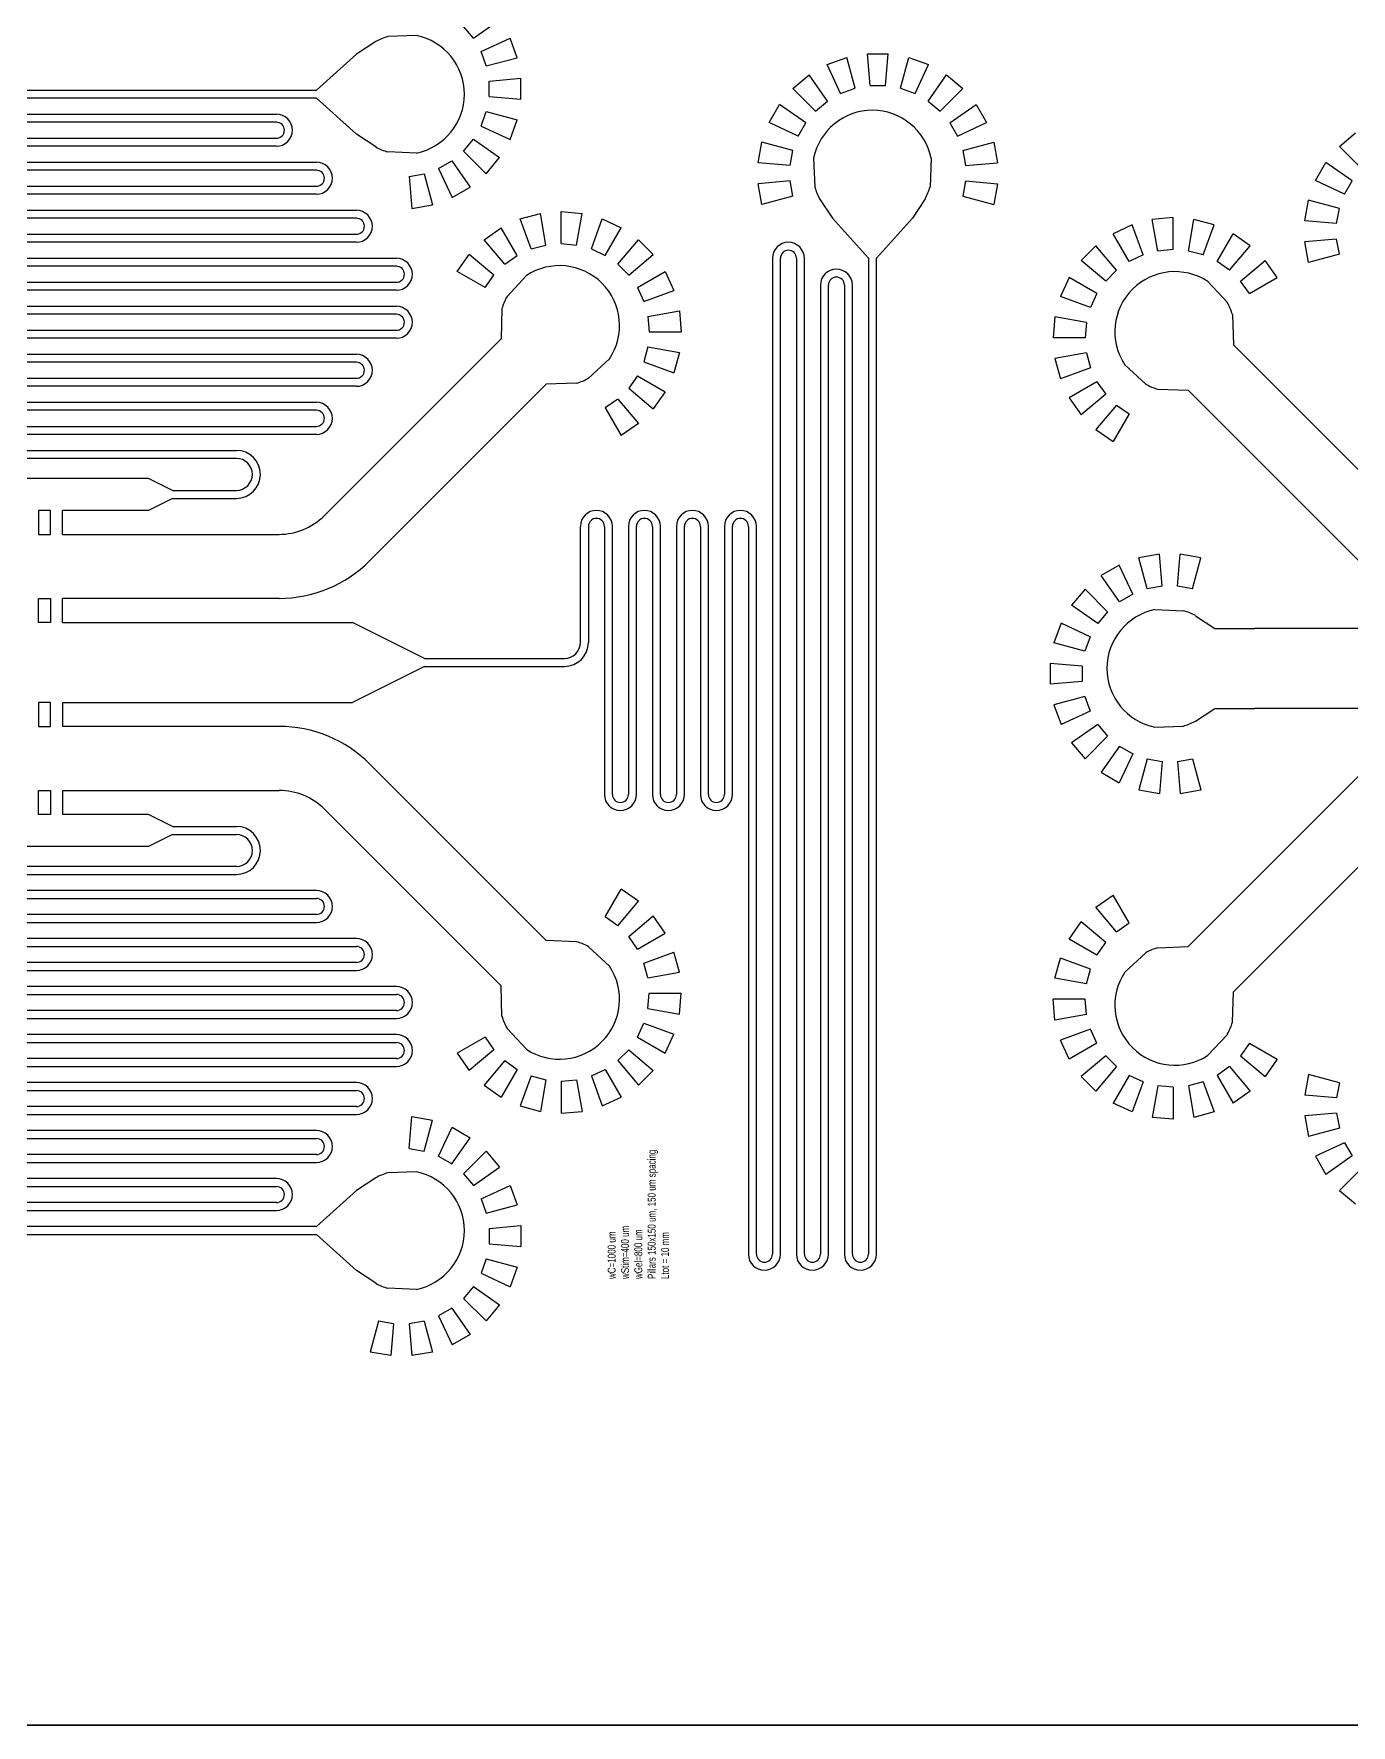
# Model space of a CAD drawing. Extents: x 5000 to 155000, y 156735 to 206735.
# Drawn here: x 116242 to 132709, y 156735 to 177871 of the extents above; entities that cross this region are included whole.
import ezdxf

# ---------------------------------------------------------------- set-up
doc = ezdxf.new("R2010")
doc.units = 0
doc.layers.get('0').update_dxf_attribs({"linetype": 'CONTINUOUS'})
doc.styles.get("Standard").update_dxf_attribs({"font": 'txt', "width": 0.75})

# ---------------------------------------------------------------- blocks, each defined once
blk = doc.blocks.new('CellMigrationFlush_Res100umX10cm_WC1000umWS400umPillarSp150um')
for p, q in [((-3727, 18780), (-3491, 18890)), ((-3354, 18514), (-3491, 18890)), ((-3238, 18958), (-2977, 18981)), ((-3168, 18564), (-3238, 18958)), ((-2977, 18581), (-2977, 18981)), ((-2786, 18564), (-2717, 18958)), ((-2717, 18958), (-2464, 18890)), ((-2601, 18514), (-2464, 18890)), ((699, 18970), (453, 18881)), ((622, 18518), (453, 18881)), ((803, 18584), (699, 18970)), ((991, 18617), (957, 19016)), ((1218, 19016), (957, 19016)), ((1183, 18617), (1218, 19016)), ((1372, 18584), (1476, 18970)), ((1721, 18881), (1476, 18970)), ((1552, 18518), (1721, 18881)), ((5028, 18958), (4776, 18890)), ((4913, 18514), (4776, 18890)), ((5098, 18564), (5028, 18958)), ((5289, 18581), (5289, 18981)), ((5549, 18958), (5289, 18981)), ((5480, 18564), (5549, 18958)), ((5665, 18514), (5802, 18890)), ((6039, 18780), (5802, 18890)), ((-4127, 18445), (-3942, 18630)), ((-3685, 18323), (-3942, 18630)), ((-3527, 18433), (-3727, 18780)), ((-2427, 18433), (-2227, 18780)), ((-2270, 18323), (-2013, 18630)), ((-2227, 18780), (-2013, 18630)), ((227, 18750), (27, 18582)), ((456, 18423), (227, 18750)), ((1183, 18617), (991, 18617)), ((1718, 18423), (1948, 18750)), ((2148, 18582), (1948, 18750)), ((4539, 18780), (4325, 18630)), ((4582, 18323), (4325, 18630)), ((4739, 18433), (4539, 18780)), ((5839, 18433), (6039, 18780)), ((5996, 18323), (6253, 18630)), ((6438, 18445), (6253, 18630)), ((-3820, 18188), (-4127, 18445)), ((-3527, 18433), (-3354, 18514)), ((-3168, 18564), (-2977, 18581)), ((-2786, 18564), (-2601, 18514)), ((-2427, 18433), (-2270, 18323)), ((-2135, 18188), (-1828, 18445)), ((-1828, 18445), (-1678, 18231)), ((309, 18299), (27, 18582)), ((456, 18423), (309, 18299)), ((803, 18584), (622, 18518)), ((1552, 18518), (1372, 18584)), ((1865, 18299), (1718, 18423)), ((1865, 18299), (2148, 18582)), ((4140, 18445), (3990, 18231)), ((4446, 18188), (4140, 18445)), ((4739, 18433), (4582, 18323)), ((5098, 18564), (4913, 18514)), ((5480, 18564), (5289, 18581)), ((5839, 18433), (5665, 18514)), ((6132, 18188), (6438, 18445)), ((-4387, 17994), (-4277, 18231)), ((-3930, 18031), (-4277, 18231)), ((-3820, 18188), (-3685, 18323)), ((-2135, 18188), (-2025, 18031)), ((-2025, 18031), (-1678, 18231)), ((-141, 18382), (-272, 18155)), ((186, 18152), (-141, 18382)), ((1988, 18152), (2316, 18382)), ((2447, 18155), (2316, 18382)), ((4336, 18031), (3990, 18231)), ((4446, 18188), (4336, 18031)), ((6132, 18188), (5996, 18323)), ((6242, 18031), (6588, 18231)), ((6698, 17994), (6588, 18231)), ((-4011, 17857), (-4387, 17994)), ((-4011, 17857), (-3930, 18031)), ((-2639, 18085), (-2397, 17823)), ((90, 17986), (-272, 18155)), ((186, 18152), (90, 17986)), ((2084, 17986), (1988, 18152)), ((2084, 17986), (2447, 18155)), ((4951, 18085), (4708, 17823)), ((6323, 17857), (6242, 18031)), ((6323, 17857), (6698, 17994)), ((-362, 17910), (-407, 17652)), ((25, 17806), (-362, 17910)), ((25, 17806), (-9, 17617)), ((2150, 17806), (2536, 17910)), ((2183, 17617), (2150, 17806)), ((2582, 17652), (2536, 17910)), ((-4477, 17481), (-4455, 17741)), ((-4061, 17672), (-4455, 17741)), ((-4077, 17481), (-4061, 17672)), ((-2334, 17672), (-2321, 17293)), ((-9, 17617), (-407, 17652)), ((421, 17709), (435, 17353)), ((1891, 17709), (1877, 17353)), ((2183, 17617), (2582, 17652)), ((4645, 17672), (4633, 17293)), ((6372, 17672), (6766, 17741)), ((6389, 17481), (6372, 17672)), ((6789, 17481), (6766, 17741)), ((-4077, 17481), (-4477, 17481)), ((-9, 17426), (-407, 17391)), ((-407, 17391), (-362, 17133)), ((-9, 17426), (25, 17237)), ((2150, 17237), (2183, 17426)), ((2183, 17426), (2582, 17391)), ((2536, 17133), (2582, 17391)), ((6389, 17481), (6789, 17481)), ((-4061, 17290), (-4455, 17220)), ((-4387, 16968), (-4455, 17220)), ((-4011, 17105), (-4061, 17290)), ((-113, 15085), (-2321, 17293)), ((25, 17237), (-362, 17133)), ((497, 17201), (656, 16959)), ((1815, 17201), (1656, 16959)), ((2150, 17237), (2536, 17133)), ((2424, 15085), (4633, 17293)), ((6323, 17105), (6372, 17290)), ((6372, 17290), (6766, 17220)), ((6698, 16968), (6766, 17220)), ((-4011, 17105), (-4387, 16968)), ((-3930, 16931), (-4277, 16731)), ((-3820, 16774), (-3930, 16931)), ((-3678, 17046), (-3417, 16803)), ((656, 16959), (656, 16459)), ((1656, 16959), (1656, 16459)), ((5990, 17046), (5728, 16803)), ((6132, 16774), (6242, 16931)), ((6242, 16931), (6588, 16731)), ((6323, 17105), (6698, 16968)), ((-4127, 16517), (-4277, 16731)), ((-3820, 16774), (-4127, 16517)), ((-3266, 16740), (-2887, 16728)), ((-2887, 16728), (-679, 14519)), ((5198, 16728), (2990, 14519)), ((5577, 16740), (5198, 16728)), ((6132, 16774), (6438, 16517)), ((6438, 16517), (6588, 16731)), ((-3685, 16638), (-3942, 16332)), ((-3527, 16528), (-3727, 16182)), ((-3527, 16528), (-3685, 16638)), ((5839, 16528), (5996, 16638)), ((5839, 16528), (6039, 16182)), ((5996, 16638), (6253, 16332)), ((-3727, 16182), (-3942, 16332)), ((656, 11834), (656, 16459)), ((1656, 11834), (1656, 16459)), ((6039, 16182), (6253, 16332)), ((-4940, 15700), (-5167, 15570)), ((-4771, 15338), (-4940, 15700)), ((-4437, 15835), (-4695, 15790)), ((-4591, 15403), (-4695, 15790)), ((-4402, 15437), (-4437, 15835)), ((-4211, 15437), (-4176, 15835)), ((-3918, 15790), (-4176, 15835)), ((-4022, 15403), (-3918, 15790)), ((6230, 15790), (6487, 15835)), ((6333, 15403), (6230, 15790)), ((6522, 15437), (6487, 15835)), ((6714, 15437), (6749, 15835)), ((6749, 15835), (7006, 15790)), ((6902, 15403), (7006, 15790)), ((7083, 15338), (7252, 15700)), ((7252, 15700), (7478, 15570)), ((-4937, 15242), (-5167, 15570)), ((-4402, 15437), (-4591, 15403)), ((-4022, 15403), (-4211, 15437)), ((6333, 15403), (6522, 15437)), ((6714, 15437), (6902, 15403)), ((7249, 15242), (7478, 15570)), ((-5367, 15402), (-5535, 15201)), ((-5084, 15119), (-5367, 15402)), ((-4771, 15338), (-4937, 15242)), ((7083, 15338), (7249, 15242)), ((7396, 15119), (7678, 15402)), ((7678, 15402), (7847, 15201)), ((-2394, 13559), (-2394, 6809)), ((-2294, 6809), (-2294, 13559)), ((-2094, 13559), (-2094, 7309)), ((-1994, 7309), (-1994, 13559)), ((-1794, 13559), (-1794, 7309)), ((-1694, 7309), (-1694, 13559)), ((-1494, 13559), (-1494, 8309)), ((-1394, 8309), (-1394, 13559)), ((3706, 8309), (3706, 13559)), ((3806, 13559), (3806, 8309)), ((4006, 7309), (4006, 13559)), ((4106, 13559), (4106, 7309)), ((4306, 7309), (4306, 13559)), ((4406, 13559), (4406, 7309)), ((4606, 6809), (4606, 13559)), ((4706, 13559), (4706, 6809)), ((-2994, 13309), (-2994, 6309)), ((-2894, 6309), (-2894, 13309)), ((-2694, 13309), (-2694, 6809)), ((-2594, 6809), (-2594, 13309)), ((4906, 6809), (4906, 13309)), ((5006, 13309), (5006, 6809)), ((5206, 6309), (5206, 13309)), ((5306, 13309), (5306, 6309)), ((-5994, 12309), (-5994, 7309)), ((-5894, 7309), (-5894, 12309)), ((-5694, 12309), (-5694, 7809)), ((-5594, 7809), (-5594, 12309)), ((-5394, 12309), (-5394, 7809)), ((-5294, 7809), (-5294, 12309)), ((-5094, 12309), (-5094, 7309)), ((-4994, 7309), (-4994, 12309)), ((-4794, 12309), (-4794, 7309)), ((-4694, 7309), (-4694, 12309)), ((-4494, 12309), (-4494, 6809)), ((-4394, 6809), (-4394, 12309)), ((-4194, 12309), (-4194, 6809)), ((-4094, 6809), (-4094, 12309)), ((-3894, 12309), (-3894, 6309)), ((-3794, 6309), (-3794, 12309)), ((-3594, 12309), (-3594, 6309)), ((-3494, 6309), (-3494, 12309)), ((-3294, 12309), (-3294, 6309)), ((-3194, 6309), (-3194, 12309)), ((5506, 6309), (5506, 12309)), ((5606, 12309), (5606, 6309)), ((5806, 6309), (5806, 12309)), ((5906, 12309), (5906, 6309)), ((6106, 6309), (6106, 12309)), ((6206, 12309), (6206, 6309)), ((6406, 6809), (6406, 12309)), ((6506, 12309), (6506, 6809)), ((6706, 6809), (6706, 12309)), ((6806, 12309), (6806, 6809)), ((7006, 7309), (7006, 12309)), ((7106, 12309), (7106, 7309)), ((7306, 7309), (7306, 12309)), ((7406, 12309), (7406, 7309)), ((7606, 7809), (7606, 12309)), ((7706, 12309), (7706, 7809)), ((7906, 7809), (7906, 12309)), ((8006, 12309), (8006, 7809)), ((8206, 7309), (8206, 12309)), ((8306, 12309), (8306, 7309)), ((-1144, 9409), (-1144, 11159)), ((3456, 9409), (3456, 11159)), ((-744, 10634), (-744, 10784)), ((-744, 10784), (-444, 10784)), ((-444, 10784), (-444, 10634)), ((656, 10784), (356, 10784)), ((356, 10784), (356, 10634)), ((656, 10634), (656, 10784)), ((1656, 10634), (1656, 10784)), ((1656, 10784), (1956, 10784)), ((1956, 10784), (1956, 10634)), ((3056, 10784), (2756, 10784)), ((2756, 10784), (2756, 10634)), ((3056, 10634), (3056, 10784)), ((-444, 10634), (-744, 10634)), ((356, 10634), (656, 10634)), ((1956, 10634), (1656, 10634)), ((2756, 10634), (3056, 10634)), ((-444, 10484), (-744, 10484)), ((-744, 10484), (-744, 10484)), ((-744, 9409), (-744, 10484)), ((-444, 10484), (-444, 7775)), ((656, 10484), (356, 10484)), ((356, 7775), (356, 10484)), ((656, 10484), (656, 6859)), ((1656, 10484), (1656, 6859)), ((1656, 10484), (1956, 10484)), ((1956, 7775), (1956, 10484)), ((2756, 10484), (3056, 10484)), ((2756, 10484), (2756, 7775)), ((3056, 10484), (3056, 10484)), ((3056, 9409), (3056, 10484)), ((-994, 9109), (-1144, 9409)), ((-894, 9109), (-744, 9409)), ((3206, 9109), (3056, 9409)), ((3306, 9109), (3456, 9409)), ((-994, 9109), (-994, 8309)), ((-894, 9109), (-894, 8309)), ((3206, 9109), (3206, 8309)), ((3306, 9109), (3306, 8309)), ((-5994, 7309), (-6444, 6809)), ((-5894, 7309), (-5444, 6809)), ((-2887, 5001), (-679, 7209)), ((5198, 5001), (2990, 7209)), ((8206, 7309), (7756, 6809)), ((8306, 7309), (8756, 6809)), ((-6603, 6567), (-6444, 6809)), ((-5285, 6567), (-5444, 6809)), ((1106, 5959), (656, 6859)), ((1206, 5959), (1656, 6859)), ((7597, 6567), (7756, 6809)), ((8915, 6567), (8756, 6809)), ((-7507, 6378), (-7462, 6636)), ((-7075, 6532), (-7462, 6636)), ((-113, 6644), (-2321, 4435)), ((2424, 6644), (4633, 4435)), ((-7109, 6343), (-7507, 6378)), ((-7109, 6343), (-7075, 6532)), ((-6679, 6059), (-6665, 6416)), ((-5209, 6059), (-5223, 6416)), ((7521, 6059), (7535, 6416)), ((8991, 6059), (8977, 6416)), ((-7109, 6151), (-7507, 6117)), ((-7075, 5963), (-7109, 6151)), ((-4917, 6151), (-4950, 5963)), ((-4917, 6151), (-4518, 6117)), ((7228, 6151), (6830, 6117)), ((7228, 6151), (7262, 5963)), ((-7462, 5859), (-7507, 6117)), ((-7075, 5963), (-7462, 5859)), ((-4950, 5963), (-4564, 5859)), ((-4518, 6117), (-4564, 5859)), ((1106, 5959), (1106, 4209)), ((1206, 5959), (1206, 4209)), ((6830, 6117), (6875, 5859)), ((7262, 5963), (6875, 5859)), ((-7010, 5782), (-7372, 5613)), ((-6914, 5616), (-7010, 5782)), ((-5016, 5782), (-5112, 5616)), ((-5016, 5782), (-4653, 5613)), ((7327, 5782), (6965, 5613)), ((7327, 5782), (7423, 5616)), ((-7241, 5387), (-7372, 5613)), ((-6914, 5616), (-7241, 5387)), ((-5112, 5616), (-4784, 5387)), ((-4653, 5613), (-4784, 5387)), ((-3727, 5547), (-3942, 5397)), ((-3527, 5201), (-3727, 5547)), ((5839, 5201), (6039, 5547)), ((6039, 5547), (6253, 5397)), ((6965, 5613), (7095, 5387)), ((7423, 5616), (7095, 5387)), ((-6791, 5469), (-7073, 5187)), ((-6644, 5346), (-6873, 5019)), ((-6644, 5346), (-6791, 5469)), ((-5235, 5469), (-5382, 5346)), ((-5382, 5346), (-5152, 5019)), ((-5235, 5469), (-4952, 5187)), ((-3685, 5091), (-3942, 5397)), ((5996, 5091), (6253, 5397)), ((7546, 5469), (7263, 5187)), ((7693, 5346), (7464, 5019)), ((7546, 5469), (7693, 5346)), ((8955, 5346), (9102, 5469)), ((8955, 5346), (9184, 5019)), ((-6873, 5019), (-7073, 5187)), ((-6478, 5250), (-6647, 4888)), ((-6297, 5185), (-6478, 5250)), ((-6297, 5185), (-6401, 4798)), ((-6109, 5151), (-6143, 4753)), ((-5917, 5151), (-6109, 5151)), ((-5917, 5151), (-5882, 4753)), ((-5548, 5250), (-5728, 5185)), ((-5728, 5185), (-5624, 4798)), ((-5548, 5250), (-5379, 4888)), ((-4952, 5187), (-5152, 5019)), ((-4127, 5212), (-4277, 4998)), ((-3820, 4955), (-4127, 5212)), ((-3527, 5201), (-3685, 5091)), ((5839, 5201), (5996, 5091)), ((6132, 4955), (6438, 5212)), ((6438, 5212), (6588, 4998)), ((7263, 5187), (7464, 5019)), ((7859, 5250), (7690, 4888)), ((7859, 5250), (8039, 5185)), ((8039, 5185), (7936, 4798)), ((8228, 5151), (8193, 4753)), ((8228, 5151), (8420, 5151)), ((8420, 5151), (8455, 4753)), ((8609, 5185), (8789, 5250)), ((8609, 5185), (8712, 4798)), ((8789, 5250), (8958, 4888)), ((-6401, 4798), (-6647, 4888)), ((-5379, 4888), (-5624, 4798)), ((-3930, 4798), (-4277, 4998)), ((-3820, 4955), (-3930, 4798)), ((-3678, 4683), (-3417, 4925)), ((-3266, 4989), (-2887, 5001)), ((5577, 4989), (5198, 5001)), ((5990, 4683), (5728, 4925)), ((6132, 4955), (6242, 4798)), ((6242, 4798), (6588, 4998)), ((7690, 4888), (7936, 4798)), ((8712, 4798), (8958, 4888)), ((-5882, 4753), (-6143, 4753)), ((-4387, 4761), (-4455, 4509)), ((-4011, 4624), (-4387, 4761)), ((6323, 4624), (6698, 4761)), ((6698, 4761), (6766, 4509)), ((8193, 4753), (8455, 4753)), ((-4061, 4439), (-4455, 4509)), ((-4011, 4624), (-4061, 4439)), ((6323, 4624), (6372, 4439)), ((6372, 4439), (6766, 4509)), ((-4477, 4248), (-4455, 3988)), ((-4077, 4248), (-4477, 4248)), ((-4077, 4248), (-4061, 4057)), ((-2334, 4057), (-2321, 4435)), ((4645, 4057), (4633, 4435)), ((6389, 4248), (6372, 4057)), ((6389, 4248), (6789, 4248)), ((6789, 4248), (6766, 3988)), ((-4061, 4057), (-4455, 3988)), ((6372, 4057), (6766, 3988)), ((-4011, 3872), (-4387, 3735)), ((-4011, 3872), (-3930, 3698)), ((-2639, 3644), (-2397, 3906)), ((1406, 4009), (2856, 4009)), ((2856, 3909), (1406, 3909)), ((4951, 3644), (4708, 3906)), ((6323, 3872), (6242, 3698)), ((6323, 3872), (6698, 3735)), ((-4387, 3735), (-4277, 3498)), ((-3930, 3698), (-4277, 3498)), ((-2135, 3541), (-2025, 3698)), ((-2025, 3698), (-1678, 3498)), ((2856, 3709), (-494, 3709)), ((-494, 3609), (2856, 3609)), ((4336, 3698), (3990, 3498)), ((4446, 3541), (4336, 3698)), ((6242, 3698), (6588, 3498)), ((6698, 3735), (6588, 3498)), ((-3820, 3541), (-4127, 3284)), ((-3685, 3405), (-3942, 3099)), ((-3820, 3541), (-3685, 3405)), ((-2427, 3295), (-2270, 3405)), ((-2270, 3405), (-2013, 3099)), ((-2135, 3541), (-1828, 3284)), ((-1828, 3284), (-1678, 3498)), ((2856, 3409), (-494, 3409)), ((4140, 3284), (3990, 3498)), ((4446, 3541), (4140, 3284)), ((4582, 3405), (4325, 3099)), ((4739, 3295), (4582, 3405)), ((6132, 3541), (5996, 3405)), ((5996, 3405), (6253, 3099)), ((6132, 3541), (6438, 3284)), ((-4127, 3284), (-3942, 3099)), ((-3527, 3295), (-3727, 2949)), ((-3527, 3295), (-3354, 3214)), ((-3354, 3214), (-3491, 2839)), ((-2786, 3165), (-2601, 3214)), ((-2601, 3214), (-2464, 2839)), ((-2427, 3295), (-2227, 2949)), ((-494, 3309), (2856, 3309)), ((4739, 3295), (4539, 2949)), ((4913, 3214), (4776, 2839)), ((5098, 3165), (4913, 3214)), ((5839, 3295), (5665, 3214)), ((5665, 3214), (5802, 2839)), ((5839, 3295), (6039, 2949)), ((6438, 3284), (6253, 3099)), ((-3168, 3165), (-3238, 2771)), ((-3168, 3165), (-2977, 3148)), ((-2977, 3148), (-2977, 2748)), ((-2786, 3165), (-2717, 2771)), ((-2227, 2949), (-2013, 3099)), ((2856, 3109), (-494, 3109)), ((-494, 3009), (2856, 3009)), ((4539, 2949), (4325, 3099)), ((5098, 3165), (5028, 2771)), ((5480, 3165), (5289, 3148)), ((5289, 3148), (5289, 2748)), ((5480, 3165), (5549, 2771)), ((-3727, 2949), (-3491, 2839)), ((-3238, 2771), (-2977, 2748)), ((-2717, 2771), (-2464, 2839)), ((2856, 2809), (-494, 2809)), ((5028, 2771), (4776, 2839)), ((5549, 2771), (5289, 2748)), ((6039, 2949), (5802, 2839)), ((-494, 2709), (2856, 2709)), ((2856, 2509), (-494, 2509)), ((-494, 2409), (2856, 2409)), ((2856, 2209), (-494, 2209)), ((2856, 1909), (-6239, 1909)), ((-494, 2109), (2856, 2109)), ((-6239, 1809), (2856, 1809)), ((6880, 1740), (7138, 1785)), ((6984, 1353), (6880, 1740)), ((7173, 1387), (7138, 1785)), ((7364, 1387), (7399, 1785)), ((7399, 1785), (7657, 1740)), ((7553, 1353), (7657, 1740)), ((6206, 1609), (-6239, 1609)), ((-6239, 1509), (6206, 1509)), ((7733, 1288), (7902, 1650)), ((7899, 1192), (8129, 1520)), ((7902, 1650), (8129, 1520)), ((6206, 1309), (-6239, 1309)), ((6984, 1353), (7173, 1387)), ((7364, 1387), (7553, 1353)), ((7733, 1288), (7899, 1192)), ((8046, 1069), (8329, 1352)), ((8329, 1352), (8497, 1151)), ((-6239, 1209), (6206, 1209)), ((7456, 1094), (7100, 1080)), ((8046, 1069), (8170, 922)), ((8170, 922), (8497, 1151)), ((5871, 1009), (-6239, 1009)), ((-6239, 909), (5871, 909)), ((6706, 859), (6206, 409)), ((6949, 1018), (6706, 859)), ((8265, 756), (8628, 925)), ((8628, 925), (8717, 679)), ((5871, 709), (-6239, 709)), ((8265, 756), (8331, 576)), ((8331, 576), (8717, 679)), ((-6239, 609), (5871, 609)), ((6206, 409), (-6239, 409)), ((-6239, 309), (6206, 309)), ((6706, -141), (6206, 309)), ((8364, 387), (8763, 422)), ((8364, 387), (8364, 195)), ((8763, 422), (8763, 160)), ((8331, 6), (8265, -174)), ((8331, 6), (8717, -97)), ((8364, 195), (8763, 160)), ((6949, -300), (6706, -141)), ((8265, -174), (8628, -343)), ((8717, -97), (8628, -343)), ((7456, -375), (7100, -362)), ((8170, -340), (8046, -487)), ((8170, -340), (8497, -569)), ((7899, -610), (7733, -706)), ((7899, -610), (8129, -938)), ((8046, -487), (8329, -770)), ((8497, -569), (8329, -770)), ((6984, -772), (6880, -1158)), ((7173, -805), (6984, -772)), ((7173, -805), (7138, -1203)), ((7553, -772), (7364, -805)), ((7364, -805), (7399, -1203)), ((7553, -772), (7657, -1158)), ((7733, -706), (7902, -1068)), ((8129, -938), (7902, -1068)), ((7138, -1203), (6880, -1158)), ((7657, -1158), (7399, -1203))]:
    blk.add_line(p, q)
for centre, radius, start, end in [((-3053, 17459), 750, 56.537, 213.463), ((1156, 17559), 750, 11.537, 168.463), ((5364, 17459), 750, 326.537, 123.463), ((-3053, 17459), 750, 16.4986, 29.0272), ((5364, 17459), 750, 150.9728, 163.5014), ((1156, 17559), 750, 195.9728, 208.5014), ((1156, 17559), 750, 331.4986, 344.0272), ((-3053, 17459), 750, 240.9728, 253.5014), ((5364, 17459), 750, 286.4986, 299.0272), ((-1194, 8309), 300, 180, 0), ((-1194, 8309), 200, 180, 0), ((3506, 8309), 300, 180, 0), ((3506, 8309), 200, 180, 0), ((-5494, 7809), 200, 180, 0), ((-5494, 7809), 100, 180, 0), ((-1244, 7775), 800, 315, 0), ((-1244, 7775), 1600, 315, 0), ((3556, 7775), 1600, 180, 225), ((3556, 7775), 800, 180, 225), ((7806, 7809), 200, 180, 0), ((7806, 7809), 100, 180, 0), ((-4894, 7309), 200, 180, 0), ((-4894, 7309), 100, 180, 0), ((-1894, 7309), 200, 180, 0), ((-1894, 7309), 100, 180, 0), ((4206, 7309), 200, 180, 0), ((4206, 7309), 100, 180, 0), ((7206, 7309), 200, 180, 0), ((7206, 7309), 100, 180, 0), ((-4294, 6809), 200, 180, 0), ((-4294, 6809), 100, 180, 0), ((-2494, 6809), 200, 180, 0), ((-2494, 6809), 100, 180, 0), ((4806, 6809), 200, 180, 0), ((4806, 6809), 100, 180, 0), ((6606, 6809), 200, 180, 0), ((6606, 6809), 100, 180, 0), ((-5944, 6209), 750, 151.4986, 164.0272), ((-5944, 6209), 750, 15.9728, 28.5014), ((8256, 6209), 750, 151.4986, 164.0272), ((8256, 6209), 750, 15.9728, 28.5014), ((-3694, 6309), 200, 180, 0), ((-3694, 6309), 100, 180, 0), ((-3094, 6309), 200, 180, 0), ((-3094, 6309), 100, 180, 0), ((5406, 6309), 200, 180, 0), ((5406, 6309), 100, 180, 0), ((6006, 6309), 200, 180, 0), ((6006, 6309), 100, 180, 0), ((-5944, 6209), 750, 191.537, 348.463), ((8256, 6209), 750, 191.537, 348.463), ((-3053, 4270), 750, 106.4986, 119.0272), ((5364, 4270), 750, 60.9728, 73.5014), ((-3053, 4270), 750, 146.537, 303.463), ((5364, 4270), 750, 236.537, 33.463), ((-3053, 4270), 750, 330.9728, 343.5014), ((1406, 4209), 300, 180, 270), ((1406, 4209), 200, 180, 270), ((5364, 4270), 750, 196.4986, 209.0272), ((2856, 3809), 200, 270, 90), ((2856, 3809), 100, 270, 90), ((-494, 3509), 200, 90, 270), ((-494, 3509), 100, 90, 270), ((2856, 3209), 200, 270, 90), ((2856, 3209), 100, 270, 90), ((-494, 2909), 200, 90, 270), ((-494, 2909), 100, 90, 270), ((2856, 2609), 200, 270, 90), ((2856, 2609), 100, 270, 90), ((-494, 2309), 200, 90, 270), ((-494, 2309), 100, 90, 270), ((2856, 2009), 200, 270, 90), ((-6239, 1709), 200, 90, 270), ((2856, 2009), 100, 270, 90), ((-6239, 1709), 100, 90, 270), ((6206, 1409), 200, 270, 90), ((6206, 1409), 100, 270, 90), ((-6239, 1109), 200, 90, 270), ((-6239, 1109), 100, 90, 270), ((7306, 359), 750, 105.9728, 118.5014), ((7306, 359), 750, 281.537, 78.463), ((5871, 809), 200, 270, 90), ((5871, 809), 100, 270, 90), ((-6239, 509), 200, 90, 270), ((-6239, 509), 100, 90, 270), ((7306, 359), 750, 241.4986, 254.0272)]:
    blk.add_arc(centre, radius, start, end)
at = {"insert": (-6550, 3668), "char_height": 100, "attachment_point": 1}
blk.add_mtext_dynamic_manual_height_columns('wC=1000 um\\PwStim=400 um\\PwGel=800 um\\PPillars 150x150 um, 150 um spacing\\PLtot = 10 mm', width=2501.39, gutter_width=9943, heights=[0], dxfattribs=at)

msp = doc.modelspace()

# ---------------------------------------------------------------- linework, layer by layer
for p, q in [((88749, 156735), (146251, 156735)), ((146251, 156735), (88749, 156735))]:
    msp.add_line(p, q)

# ---------------------------------------------------------------- block references
at = {"rotation": 90}
for p in [(127083, 168860), (147964, 168785)]:
    msp.add_blockref('CellMigrationFlush_Res100umX10cm_WC1000umWS400umPillarSp150um', p, dxfattribs=at)

doc.saveas('drawing.dxf')
